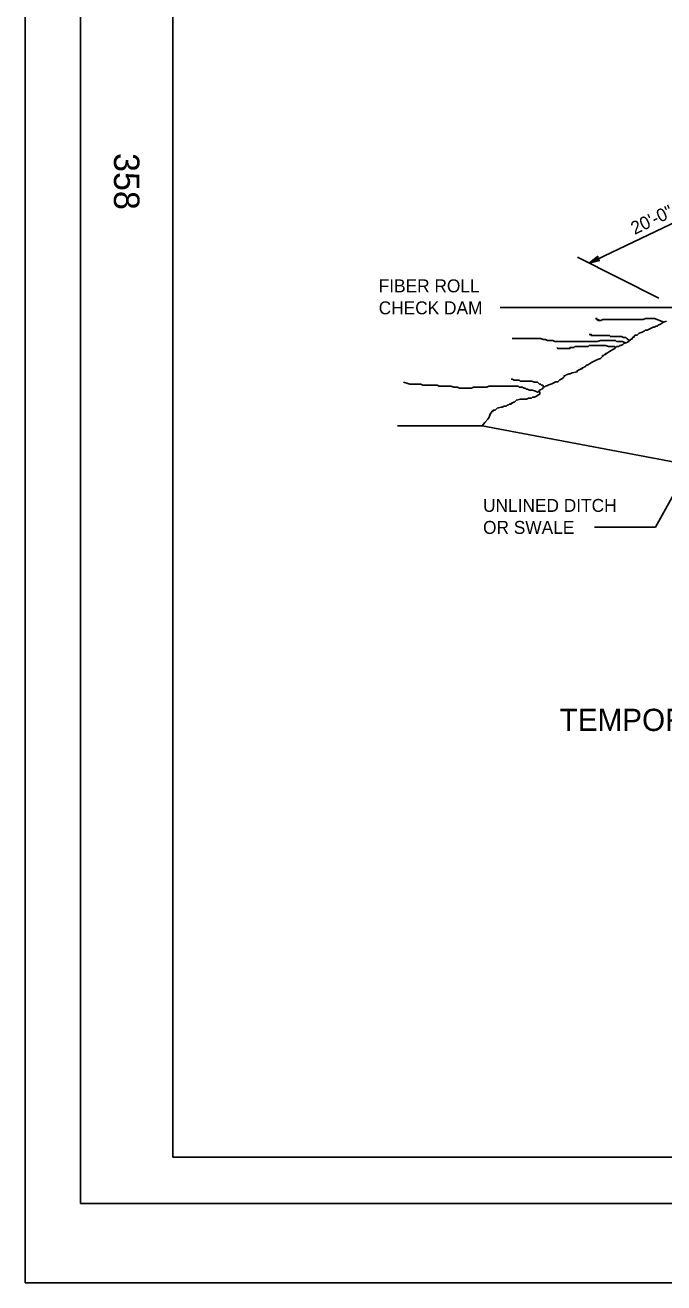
# Model space of a CAD drawing. Extents: x -894 to 866, y -472 to 714.
# Drawn here: x -894 to -548, y -472 to 208 of the extents above; entities that cross this region are included whole.
import ezdxf

# ---------------------------------------------------------------- set-up
doc = ezdxf.new("R2010")
doc.units = 0
for name, color, linetype in [('border_PLOTTING-ELEMENTS', 7, 'Continuous'), ('border_rw_22x34_Cut_Lines', 7, 'Continuous'), ('border_SHEET', 7, 'Continuous'), ('border_WITHIN-BORDER-anno', 7, 'Continuous'), ('rd_PROFILE-OG', 7, 'Continuous'), ('temp_CONSTRUCTION', 7, 'Continuous'), ('temp_CONSTRUCTION-anno', 7, 'Continuous')]:
    doc.layers.add(name, color=color, linetype=linetype)

msp = doc.modelspace()

# ---------------------------------------------------------------- linework, layer by layer
at = {"layer": 'border_PLOTTING-ELEMENTS'}
for points in [[(-894.04, -472.45), (865.96, -472.45), (865.96, 713.55), (-894.04, 713.55)], [(-864.04, 670.55), (835.96, 670.55), (835.96, -429.45), (-864.04, -429.45)]]:
    msp.add_lwpolyline(points, close=True, dxfattribs=at)
at = {"layer": 'border_rw_22x34_Cut_Lines'}
msp.add_lwpolyline([(-864.04, 670.55), (835.96, 670.55), (835.96, -429.45), (-864.04, -429.45)], close=True, dxfattribs=at)
at = {"layer": 'border_SHEET'}
for p, q in [((-814.04, -404.45), (-814.04, 645.55)), ((810.96, -404.45), (-814.04, -404.45))]:
    msp.add_line(p, q, dxfattribs=at)
at = {"layer": 'rd_PROFILE-OG'}
msp.add_line((-646.6, -8.71), (-692.48, -8.71), dxfattribs=at)
for points in [[(-548.36, 47.42), (-553.41, 49.49), (-553.96, 49.49), (-555.05, 49.49), (-555.6, 49.49), (-556.7, 49.49), (-558.34, 49.49), (-559.44, 48.94), (-561.09, 48.94), (-563.28, 48.94), (-564.38, 48.94), (-566.03, 48.94), (-566.58, 48.94), (-567.67, 48.94), (-568.77, 48.94), (-570.42, 48.94), (-571.52, 48.94), (-573.16, 48.94), (-574.26, 48.94), (-575.91, 48.94), (-577.55, 48.94), (-579.2, 48.94), (-580.3, 48.94), (-581.39, 48.94), (-582.49, 48.4), (-583.04, 48.4), (-584.14, 48.4), (-583.04, 48.4), (-584.14, 48.94), (-584.69, 48.94), (-584.69, 49.49), (-585.23, 49.49)], [(-566.68, 37.62), (-566.13, 38.17), (-565.58, 38.17), (-565.03, 39.26), (-564.48, 39.26), (-563.94, 40.36), (-562.84, 40.36), (-561.74, 41.45), (-560.09, 42), (-559, 42.55), (-558.45, 43.1), (-557.35, 43.1), (-556.25, 43.65), (-555.16, 44.19), (-554.06, 44.74), (-553.51, 44.74), (-552.41, 45.29), (-551.86, 45.29), (-551.31, 45.84), (-550.22, 46.39), (-548.57, 47.48), (-546.92, 48.03)], [(-646.6, -8.71), (-645.15, -6.77), (-643.51, -5.12), (-642.96, -4.03), (-642.41, -2.38), (-641.31, -0.74), (-640.76, -0.74), (-640.76, -0.19), (-639.67, -0.19), (-639.12, 0.36), (-638.57, 0.9), (-636.37, 1.45), (-635.82, 1.45), (-634.73, 2), (-633.63, 2), (-633.08, 2.55), (-632.53, 2.55), (-631.98, 3.1), (-631.43, 3.09), (-630.89, 3.1), (-630.89, 3.64), (-630.34, 3.64), (-629.79, 4.19), (-629.24, 4.19), (-628.69, 4.74), (-628.14, 5.29), (-625.95, 5.84), (-624.3, 5.84), (-622.65, 5.84), (-621.56, 6.38), (-619.91, 6.38), (-619.36, 6.93), (-618.26, 6.93), (-617.17, 7.48), (-616.62, 8.03), (-615.52, 8.57), (-615.52, 9.12), (-615.52, 9.67), (-616.07, 9.67), (-616.07, 10.22), (-615.52, 10.77), (-614.97, 10.77), (-614.42, 11.31), (-613.87, 11.32), (-613.87, 11.86), (-613.33, 12.41), (-612.78, 12.41), (-612.23, 12.96), (-611.68, 12.96), (-610.58, 13.51), (-608.94, 14.05), (-607.84, 14.6), (-606.74, 15.15), (-605.64, 15.15), (-604.55, 16.25), (-603.45, 16.79), (-602.9, 17.34), (-602.35, 17.89), (-602.35, 18.44), (-601.8, 18.44), (-601.25, 18.99), (-599.61, 19.53), (-599.06, 19.53), (-597.96, 20.08), (-595.22, 20.63), (-595.22, 21.18), (-594.12, 21.73), (-593.02, 22.27), (-592.47, 22.27), (-592.47, 22.82), (-591.92, 22.82), (-591.37, 23.37), (-590.83, 23.37), (-590.28, 23.92), (-589.18, 24.47), (-587.53, 25.56), (-586.44, 26.11), (-584.24, 27.21), (-582.59, 27.75), (-582.05, 28.3), (-581.5, 28.85), (-581.5, 29.4), (-580.95, 29.4), (-580.4, 29.95), (-579.85, 29.95), (-579.85, 30.49), (-579.3, 30.49), (-577.66, 31.59), (-576.01, 32.69), (-574.91, 33.23), (-574.36, 33.78), (-573.81, 34.33), (-573.27, 34.33), (-572.72, 34.33), (-572.17, 34.88), (-571.62, 34.88), (-570.52, 35.43), (-569.97, 35.97), (-568.33, 36.52), (-567.23, 37.07), (-566.68, 37.62)], [(-569.15, 36.25), (-570.63, 36.95), (-571.18, 36.95), (-571.73, 36.95), (-572.28, 36.95), (-572.83, 36.95), (-573.38, 36.95), (-573.92, 36.95), (-574.47, 37.5), (-575.57, 37.5), (-576.12, 37.5), (-576.67, 37.5), (-577.76, 37.5), (-578.86, 37.5), (-579.41, 37.5), (-579.96, 37.5), (-581.06, 37.5), (-581.61, 37.5), (-582.7, 37.5), (-584.35, 36.95), (-585.45, 36.95), (-586, 36.95), (-587.09, 36.95), (-588.74, 36.95), (-589.29, 36.95), (-590.39, 36.95), (-591.48, 36.95), (-593.68, 36.95), (-595.33, 36.95), (-596.42, 36.95), (-596.97, 36.95), (-598.07, 36.95), (-599.17, 36.95), (-600.26, 36.95), (-601.36, 36.95), (-602.46, 36.95), (-603.56, 36.95), (-604.11, 36.95), (-605.2, 36.95), (-606.3, 36.95), (-606.85, 36.95), (-607.4, 36.95), (-608.5, 37.5), (-609.04, 37.5), (-610.14, 37.5), (-610.69, 37.5), (-611.24, 37.5), (-612.34, 38.05), (-613.43, 38.05), (-615.08, 38.6), (-616.18, 38.6), (-617.28, 38.6), (-618.37, 38.6), (-618.92, 38.6), (-620.02, 38.6), (-621.67, 38.6), (-622.76, 38.6), (-623.86, 38.6), (-624.96, 38.6), (-625.51, 38.6), (-626.06, 38.6), (-626.6, 38.6), (-627.15, 38.6), (-627.7, 38.6), (-628.8, 38.6), (-629.9, 38.6), (-629.9, 38.6), (-630.45, 38.6)], [(-574.36, 33.78), (-575.02, 34.21), (-575.57, 34.21), (-576.67, 34.21), (-578.31, 34.21), (-579.96, 34.76), (-581.06, 34.76), (-581.61, 34.76), (-583.25, 34.76), (-583.8, 34.76), (-584.9, 34.76), (-585.45, 34.76), (-586, 34.76), (-586.55, 34.76), (-588.19, 34.76), (-588.74, 34.76), (-589.29, 34.21), (-589.84, 34.21), (-590.39, 34.21), (-590.94, 34.21), (-591.48, 34.21), (-592.58, 34.21), (-593.13, 34.21), (-593.68, 34.21), (-594.23, 34.21), (-595.33, 34.21), (-596.42, 34.21), (-596.97, 33.67), (-597.52, 33.67), (-598.62, 33.67), (-599.17, 33.67), (-599.17, 33.12), (-599.72, 33.12), (-600.26, 33.12), (-600.81, 33.12), (-601.36, 33.12), (-602.46, 33.12), (-603.01, 33.12), (-603.56, 33.12), (-604.65, 33.12), (-605.75, 33.12), (-605.75, 33.12), (-606.3, 33.67)], [(-566.95, 37.34), (-568.44, 38.6), (-568.98, 39.15), (-569.53, 39.15), (-570.08, 39.15), (-571.18, 39.69), (-571.73, 39.69), (-572.28, 39.69), (-572.83, 39.69), (-573.38, 39.69), (-573.92, 39.69), (-574.47, 39.69), (-575.02, 39.69), (-575.57, 39.69), (-576.12, 39.69), (-576.67, 39.69), (-577.22, 39.69), (-577.76, 40.24), (-578.86, 40.24), (-579.41, 40.24), (-579.96, 40.24), (-580.51, 40.24), (-581.61, 40.24), (-582.7, 40.24), (-583.25, 40.24), (-583.8, 40.24), (-584.9, 40.24), (-585.45, 40.24), (-586, 40.24), (-586.55, 40.24), (-587.09, 40.24), (-587.64, 40.24), (-587.64, 40.24), (-587.64, 40.79), (-588.19, 40.79), (-588.74, 40.79)], [(-616.07, 9.67), (-616.73, 9.55), (-617.82, 10.1), (-619.47, 10.65), (-621.12, 10.65), (-622.21, 11.2), (-622.76, 11.2), (-623.31, 11.75), (-623.86, 11.75), (-624.96, 12.29), (-625.51, 12.29), (-626.6, 12.29), (-627.15, 12.84), (-627.7, 12.84), (-628.8, 12.84), (-629.9, 12.84), (-630.45, 12.84), (-631.54, 12.84), (-632.09, 12.84), (-633.19, 12.84), (-633.74, 12.84), (-634.84, 12.84), (-635.93, 12.84), (-637.03, 12.84), (-638.68, 12.84), (-639.23, 12.84), (-640.32, 12.84), (-641.42, 12.84), (-643.07, 12.84), (-644.17, 12.29), (-645.26, 12.29), (-645.81, 12.29), (-646.36, 12.29), (-647.46, 12.29), (-649.1, 12.29), (-650.2, 12.29), (-651.3, 12.29), (-652.4, 11.75), (-653.49, 11.75), (-654.04, 11.75), (-654.59, 11.75), (-655.69, 11.75), (-656.24, 11.75), (-657.34, 11.75), (-657.88, 11.75), (-658.98, 11.75), (-660.08, 12.29), (-660.63, 12.29), (-662.27, 12.29), (-663.37, 12.84), (-663.92, 12.84), (-664.47, 12.84), (-665.02, 12.84), (-666.12, 12.84), (-666.66, 12.84), (-667.21, 12.84), (-667.76, 12.84), (-668.86, 12.84), (-669.96, 12.84), (-671.05, 13.39), (-672.7, 13.39), (-673.8, 13.39), (-674.35, 13.39), (-675.44, 13.39), (-675.99, 13.39), (-676.54, 13.39), (-677.64, 13.39), (-678.74, 13.39), (-679.83, 13.94), (-680.93, 13.94), (-681.48, 13.94), (-682.03, 13.94), (-682.58, 13.94), (-683.68, 13.94), (-684.23, 13.94), (-684.77, 13.94), (-685.32, 13.94), (-685.32, 13.94), (-685.87, 13.94), (-687.52, 14.49), (-689.16, 15.03)], [(-613.33, 12.41), (-613.98, 13.39), (-614.53, 13.39), (-615.08, 13.94), (-615.63, 13.94), (-616.18, 14.49), (-616.73, 15.03), (-617.28, 15.03), (-618.37, 15.03), (-620.02, 15.58), (-621.12, 15.58), (-621.67, 15.58), (-622.21, 15.58), (-622.76, 15.58), (-623.86, 15.58), (-624.41, 15.58), (-625.51, 15.58), (-626.06, 15.58), (-626.6, 16.13), (-627.15, 16.13), (-627.7, 16.13), (-628.25, 16.13), (-629.35, 16.13), (-629.35, 16.13), (-630.45, 16.68), (-631, 16.68)]]:
    msp.add_lwpolyline(points, dxfattribs=at)
at = {"layer": 'temp_CONSTRUCTION'}
msp.add_line((-646.6, -8.71), (-435.1, -48.68), dxfattribs=at)
at = {"layer": 'temp_CONSTRUCTION-anno'}
for p, q in [((-588.83, 79.46), (-479.28, 131.63)), ((-551.04, 60.46), (-595.1, 82.58)), ((-588.83, 79.46), (-584.04, 83.16)), ((-587.59, 80.05), (-584.1, 82.74)), ((-586.37, 80.62), (-584.11, 82.36)), ((-585.13, 81.2), (-584.17, 81.94)), ((-584.04, 83.16), (-584.2, 81.64)), ((-584.04, 83.16), (-584.04, 83.16)), ((-582.92, 80.78), (-588.83, 79.46)), ((-588.83, 79.46), (-588.83, 79.46)), ((-583.26, 81.01), (-587.6, 80.04)), ((-583.62, 81.23), (-586.37, 80.62)), ((-583.92, 81.46), (-585.13, 81.2)), ((-584.2, 81.64), (-582.92, 80.78)), ((-582.92, 80.78), (-582.92, 80.78)), ((-542.37, 55.37), (-636.84, 55.38)), ((-526.02, -14.97), (-552.92, -63.4)), ((-585.89, -63.41), (-552.92, -63.4))]:
    msp.add_line(p, q, dxfattribs=at)

# ---------------------------------------------------------------- texts
at = {"layer": 'border_WITHIN-BORDER-anno'}
msp.add_text('358', height=13.78, rotation=270, dxfattribs=at).set_placement((-845.95, 138.99))
at = {"layer": 'temp_CONSTRUCTION-anno'}
msp.add_text('20\'-0" Max', height=7, rotation=25.46258, dxfattribs=at).set_placement((-564.12, 94.67))
for s, height, p in [('FIBER ROLL ', 7, (-702.67, 63.61)), ('CHECK DAM', 7, (-702.67, 51.71)), ('UNLINED DITCH ', 7, (-646.19, -55.21)), ('OR SWALE', 7, (-646.19, -67.11)), ('TEMPORARY CHECK DAM (TYPE 1)', 12, (-604.69, -173.76))]:
    msp.add_text(s, height=height, dxfattribs=at).set_placement(p)

doc.saveas('drawing.dxf')
